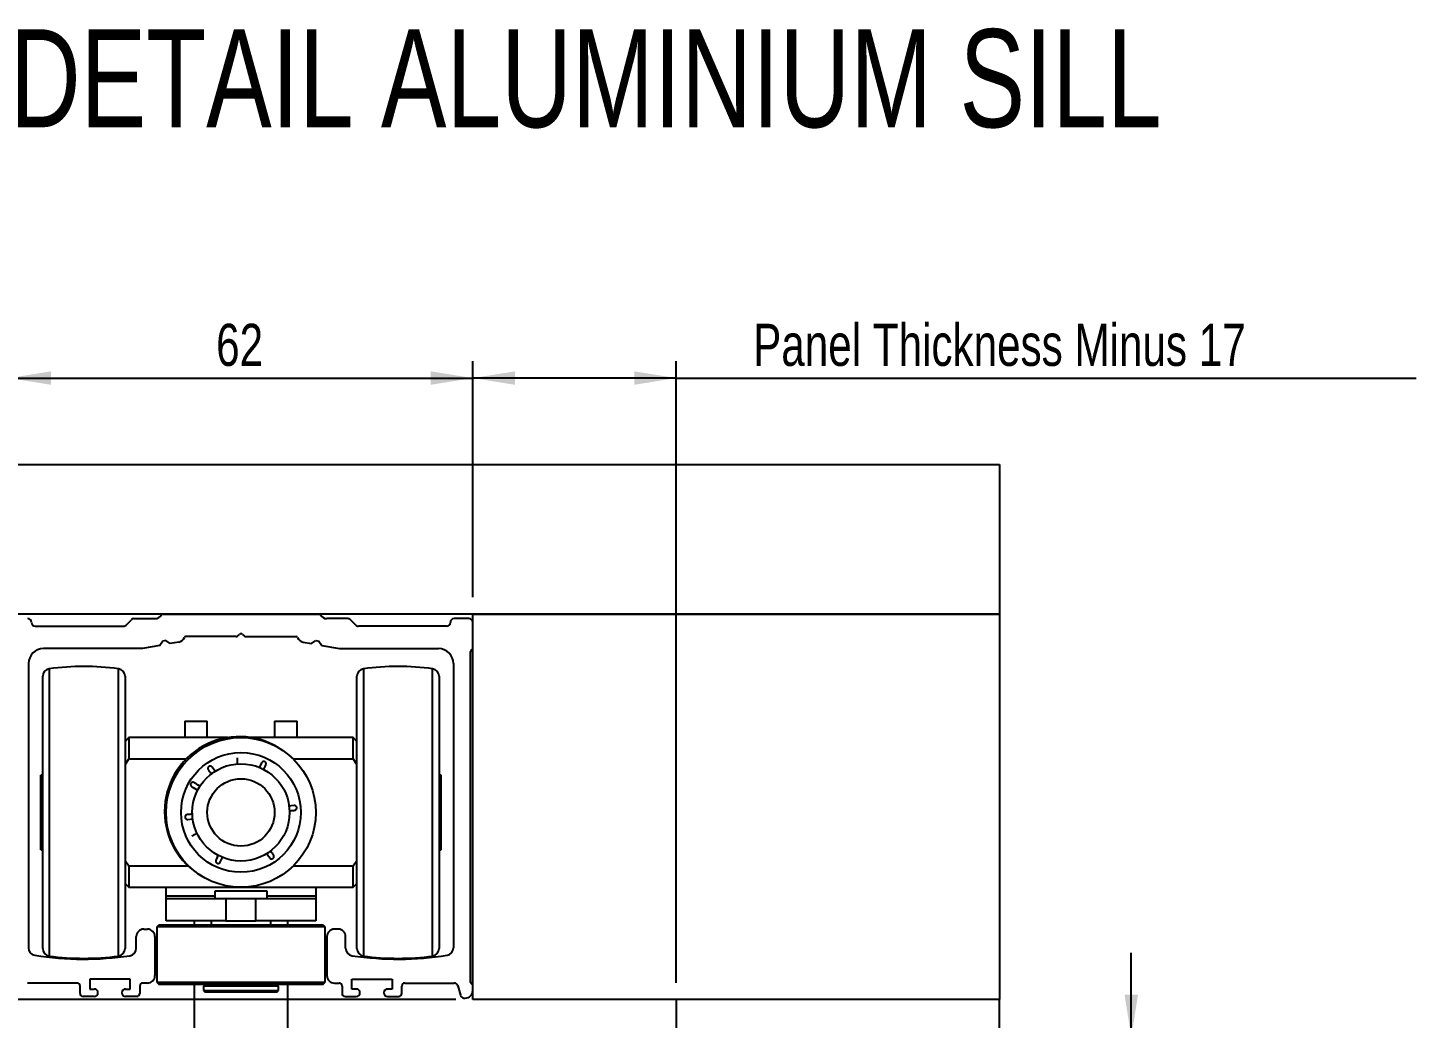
# Model space of a CAD drawing. Header units: millimetres. Extents: x 3976 to 11712, y 853 to 20234.
# Drawn here: x 6559 to 10684, y 17292 to 20234 of the extents above; entities that cross this region are included whole.
import ezdxf

# ---------------------------------------------------------------- set-up
doc = ezdxf.new("R2010")
doc.units = ezdxf.units.MM
doc.layers.add('FORMAT', color=7, linetype='Continuous')
doc.styles.add('SLDTEXTSTYLE0', font='TXT', dxfattribs={"width": 0.75})
doc.dimstyles.new('SLDDIMSTYLE0', dxfattribs={"dimtxt": 125, "dimasz": 125, "dimexe": 0, "dimexo": 0.0625, "dimgap": 31.25, "dimtad": 1, "dimdec": 0, "dimlfac": 0.045, "dimrnd": 1e-09, "dimzin": 12, "dimdsep": 46, "dimtxsty": 'SLDTEXTSTYLE0', "dimsah": 1, "dimcen": 0.09, "dimadec": 0, "dimazin": 3, "dimtfac": 1, "dimtmove": 0, "dimatfit": 0, "dimfxl": 1, "dimfrac": 2, "dimtolj": 1, "dimtzin": 12, "dimarcsym": 0})
doc.dimstyles.new('SLDDIMSTYLE1', dxfattribs={"dimtxt": 125, "dimasz": 125, "dimexe": 0, "dimexo": 0.0625, "dimgap": 31.25, "dimtad": 1, "dimdec": 0, "dimlfac": 0.045, "dimrnd": 1e-09, "dimzin": 12, "dimdsep": 46, "dimtxsty": 'SLDTEXTSTYLE0', "dimsah": 1, "dimcen": 0.09, "dimadec": 0, "dimazin": 3, "dimtfac": 1, "dimtofl": 0, "dimtmove": 0, "dimatfit": 3, "dimfxl": 1, "dimfrac": 2, "dimtolj": 1, "dimtzin": 12, "dimarcsym": 0})

# ---------------------------------------------------------------- blocks, each defined once
blk = doc.blocks.new('_D_14')
at = {"layer": 'FORMAT', "color": 7, "ltscale": 50}
for p, q in [((5695, 17347.8), (5695, 17597.8)), ((7831.5, 17347.8), (5645, 17347.8)), ((5695, 17347.8), (5695, 17236.7)), ((7347, 17236.7), (5645, 17236.7)), ((5695, 17236.7), (5695, 15218.8))]:
    blk.add_line(p, q, dxfattribs=at)
for points in [[(5695, 17347.8), (5715, 17472.8), (5675, 17472.8)], [(5695, 17236.7), (5675, 17111.7), (5715, 17111.7)]]:
    blk.add_solid(points, dxfattribs=at)
at = {"layer": 'FORMAT', "color": 7, "ltscale": 50, "char_height": 125, "attachment_point": 1, "rotation": 90, "style": 'SLDTEXTSTYLE0'}
for s, insert in [('mm Head Clearance', (5533.9, 15358)), ('5', (5533.9, 15218.8))]:
    blk.add_mtext(s, dxfattribs=dict(at, insert=insert))
blk = doc.blocks.new('_D_15')
at = {"layer": 'FORMAT', "color": 1, "ltscale": 50}
for p, q in [((7881.5, 18542.2), (7881.5, 19243.3)), ((8485.9, 17397.8), (8485.9, 19243.3)), ((8485.9, 19193.3), (7881.5, 19193.3)), ((8485.9, 19193.3), (10684.4, 19193.3))]:
    blk.add_line(p, q, dxfattribs=at)
for points in [[(7881.5, 19193.3), (8006.5, 19173.3), (8006.5, 19213.3)], [(8485.9, 19193.3), (8360.9, 19213.3), (8360.9, 19173.3)]]:
    blk.add_solid(points, dxfattribs=at)
at = {"layer": 'FORMAT', "color": 1, "ltscale": 50, "insert": (8714.4, 19354.5), "char_height": 125, "attachment_point": 1, "style": 'SLDTEXTSTYLE0'}
blk.add_mtext('Panel Thickness Minus 17', dxfattribs=at)
blk = doc.blocks.new('_D_16')
at = {"layer": 'FORMAT', "color": 7, "ltscale": 50}
for p, q in [((6503.7, 18542.2), (6503.7, 19243.3)), ((7881.5, 18542.2), (7881.5, 19243.3)), ((6503.7, 19193.3), (7881.5, 19193.3))]:
    blk.add_line(p, q, dxfattribs=at)
for points in [[(6503.7, 19193.3), (6628.7, 19173.3), (6628.7, 19213.3)], [(7881.5, 19193.3), (7756.5, 19213.3), (7756.5, 19173.3)]]:
    blk.add_solid(points, dxfattribs=at)
at = {"layer": 'FORMAT', "color": 7, "ltscale": 50, "insert": (7118.9, 19354.5), "char_height": 125, "attachment_point": 1, "style": 'SLDTEXTSTYLE0'}
blk.add_mtext('62', dxfattribs=at)
blk = doc.blocks.new('_D_18')
at = {"layer": 'FORMAT', "color": 7, "ltscale": 50}
for p, q in [((9837.8, 17236.7), (9837.8, 17486.7)), ((8424.8, 17236.7), (9887.8, 17236.7)), ((9837.8, 16903.4), (9837.8, 17236.7)), ((8064.8, 16903.4), (9887.8, 16903.4)), ((9837.8, 16903.4), (9837.8, 16653.4))]:
    blk.add_line(p, q, dxfattribs=at)
for points in [[(9837.8, 17236.7), (9857.8, 17361.7), (9817.8, 17361.7)], [(9837.8, 16903.4), (9817.8, 16778.4), (9857.8, 16778.4)]]:
    blk.add_solid(points, dxfattribs=at)
at = {"layer": 'FORMAT', "color": 7, "ltscale": 50, "insert": (9676.7, 16957.6), "char_height": 125, "attachment_point": 1, "rotation": 90, "style": 'SLDTEXTSTYLE0'}
blk.add_mtext('15', dxfattribs=at)

msp = doc.modelspace()

# ---------------------------------------------------------------- linework, layer by layer
at = {"color": 7, "linetype": 'Continuous', "lineweight": 25, "ltscale": 50}
for p, q in [((6059.23, 18936.69), (9445.9, 18936.69)), ((9445.9, 18936.69), (9445.9, 18492.25)), ((9445.9, 18492.25), (6059.23, 18492.25)), ((6960.12, 18492.25), (7425.01, 18492.25)), ((7881.45, 17347.8), (7881.45, 18492.25)), ((7881.45, 18492.25), (9445.9, 18492.25)), ((9445.9, 18492.25), (9445.9, 17347.8)), ((6581.45, 18456.69), (6843.52, 18456.69)), ((6851.37, 18459.95), (6867.09, 18475.66)), ((6874.94, 18478.92), (6937.03, 18478.92)), ((7510.18, 18478.92), (7448.1, 18478.92)), ((7533.75, 18459.95), (7518.04, 18475.66)), ((7803.68, 18456.69), (7541.61, 18456.69)), ((7870.34, 18478.92), (7825.9, 18478.92)), ((7881.45, 18391.8), (7881.45, 18467.8)), ((6951.84, 18399.19), (6899.9, 18390.03)), ((6960.85, 18412.06), (6951.84, 18399.19)), ((6969.61, 18413.6), (6960.85, 18412.06)), ((6982.48, 18404.59), (6969.61, 18413.6)), ((7007.85, 18409.06), (6982.48, 18404.59)), ((7178.6, 18425.58), (7028.79, 18425.58)), ((7183.31, 18427.53), (7187.85, 18432.07)), ((7197.28, 18432.07), (7201.82, 18427.53)), ((7206.53, 18425.58), (7356.34, 18425.58)), ((7377.28, 18409.06), (7402.65, 18404.59)), ((7402.65, 18404.59), (7415.52, 18413.6)), ((7415.52, 18413.6), (7424.27, 18412.06)), ((7424.27, 18412.06), (7433.29, 18399.19)), ((7433.29, 18399.19), (7485.23, 18390.03)), ((6899.9, 18390.03), (6605.9, 18390.03)), ((7485.23, 18390.03), (7779.23, 18390.03)), ((7874.79, 17398.47), (7874.79, 18381.36)), ((7876.05, 18384.47), (7880.19, 18388.7)), ((6561.45, 18345.58), (6561.45, 17501.2)), ((6622.96, 18329.85), (6622.96, 17476.87)), ((6828.84, 17837.72), (6828.84, 18329.85)), ((7556.29, 18329.85), (7556.29, 17871.36)), ((7762.17, 17476.87), (7762.17, 18329.85)), ((7823.68, 18345.58), (7823.68, 17501.2)), ((6603.68, 18285.54), (6602.84, 18285.54)), ((6603.68, 17841.11), (6603.68, 18307.82)), ((6848.12, 18307.82), (6848.12, 17498.9)), ((7537.01, 17498.9), (7537.01, 18307.82)), ((7781.45, 18307.82), (7781.45, 17873.01)), ((7782.29, 18289.64), (7781.45, 18289.64)), ((6603.68, 18242.87), (6602.84, 18242.87)), ((6602.84, 18229.1), (6603.68, 18229.1)), ((7782.29, 18232.66), (7781.45, 18232.66)), ((7781.45, 18212.54), (7782.29, 18212.54)), ((7781.45, 18195), (7782.29, 18195)), ((6602.84, 18185.19), (6603.68, 18185.19)), ((6603.68, 18177.38), (6602.84, 18177.38)), ((7025.9, 18174.47), (7025.9, 18125.58)), ((7025.9, 18174.47), (7072.42, 18174.47)), ((7072.42, 18174.47), (7092.56, 18174.47)), ((7092.56, 18125.58), (7092.56, 18174.47)), ((7292.56, 18174.47), (7292.56, 18125.58)), ((7292.56, 18174.47), (7332.18, 18174.47)), ((7332.18, 18174.47), (7359.23, 18174.47)), ((7359.23, 18125.58), (7359.23, 18174.47)), ((7781.45, 18182.17), (7782.29, 18182.17)), ((7781.45, 18155.7), (7782.29, 18155.7)), ((6602.84, 18119.32), (6603.68, 18119.32)), ((6859.23, 18125.58), (6848.12, 18114.47)), ((7152.99, 18125.58), (6859.23, 18125.58)), ((6859.23, 18125.58), (6859.23, 18062.06)), ((7525.9, 18125.58), (7222.88, 18125.58)), ((7537.01, 18114.47), (7525.9, 18125.58)), ((7525.9, 18062.06), (7525.9, 18125.58)), ((7781.45, 18116), (7782.29, 18116)), ((6603.68, 18080.95), (6602.84, 18080.95)), ((6859.23, 18062.06), (6848.12, 18046.08)), ((6859.23, 18062.06), (7029.61, 18062.06)), ((7117.54, 18023.41), (7107.23, 18038.22)), ((7253.91, 18050.69), (7246.99, 18035.95)), ((7348.12, 18062.06), (7525.9, 18062.06)), ((7537.01, 18046.08), (7525.9, 18062.06)), ((6603.68, 18014.47), (6598.12, 18014.47)), ((6598.12, 17903.36), (6598.12, 18014.47)), ((6602.84, 18024.87), (6603.68, 18024.87)), ((6603.68, 17985.62), (6602.84, 17985.62)), ((7787.01, 18014.47), (7781.45, 18014.47)), ((7787.01, 17792.25), (7787.01, 18014.47)), ((6598.12, 17792.25), (6598.12, 17903.36)), ((7350.83, 17923.9), (7332.84, 17922.37)), ((7034.3, 17882.82), (7049.87, 17884.15)), ((7556.29, 17871.36), (7556.29, 17476.87)), ((7781.45, 17873.01), (7781.45, 17498.9)), ((6603.68, 17498.9), (6603.68, 17841.11)), ((6828.84, 17476.87), (6828.84, 17837.72)), ((6598.12, 17792.25), (6603.68, 17792.25)), ((7781.45, 17792.25), (7787.01, 17792.25)), ((6603.68, 17766.6), (6602.84, 17766.6)), ((6848.12, 17760.63), (6859.23, 17744.66)), ((6859.23, 17744.66), (6859.23, 17681.14)), ((6859.23, 17744.66), (7035.25, 17744.66)), ((7131.22, 17756.03), (7138.63, 17771.82)), ((7348.12, 17744.66), (7525.9, 17744.66)), ((7525.9, 17744.66), (7537.01, 17760.63)), ((7525.9, 17681.14), (7525.9, 17744.66)), ((7781.45, 17740.41), (7782.29, 17740.41)), ((7782.29, 17710.39), (7781.45, 17710.39)), ((6603.68, 17676.3), (6602.84, 17676.3)), ((6603.68, 17662.02), (6602.84, 17662.02)), ((6848.12, 17692.25), (6859.23, 17681.14)), ((6859.23, 17681.14), (7525.9, 17681.14)), ((6970.34, 17655.1), (6970.34, 17681.14)), ((7114.79, 17670.03), (7114.79, 17647.8)), ((7270.34, 17670.03), (7114.79, 17670.03)), ((7270.34, 17647.8), (7270.34, 17670.03)), ((7414.79, 17681.14), (7414.79, 17655.1)), ((7525.9, 17681.14), (7537.01, 17692.25)), ((7782.29, 17675.06), (7781.45, 17675.06)), ((6603.68, 17633.78), (6602.84, 17633.78)), ((6602.84, 17631.03), (6603.68, 17631.03)), ((6603.68, 17620.11), (6602.84, 17620.11)), ((6970.34, 17655.1), (6970.34, 17654.31)), ((7114.79, 17655.1), (6970.34, 17655.1)), ((6970.34, 17647.8), (6970.34, 17654.31)), ((7114.79, 17654.31), (6970.34, 17654.31)), ((6970.34, 17581.14), (6970.34, 17647.8)), ((6970.34, 17647.8), (7148.12, 17647.8)), ((7148.12, 17647.8), (7148.12, 17581.14)), ((7148.12, 17647.8), (7237.01, 17647.8)), ((7237.01, 17581.14), (7237.01, 17647.8)), ((7237.01, 17647.8), (7414.79, 17647.8)), ((7414.79, 17655.1), (7270.34, 17655.1)), ((7414.79, 17654.31), (7270.34, 17654.31)), ((7414.79, 17654.31), (7414.79, 17655.1)), ((7414.79, 17654.31), (7414.79, 17647.8)), ((7414.79, 17647.8), (7414.79, 17581.14)), ((7781.45, 17654.12), (7782.29, 17654.12)), ((7781.45, 17617.06), (7782.29, 17617.06)), ((7148.12, 17581.14), (6970.34, 17581.14)), ((7053.68, 17581.14), (7053.68, 17570.03)), ((7103.68, 17581.14), (7103.68, 17570.03)), ((7148.12, 17581.14), (7237.01, 17581.14)), ((7414.79, 17581.14), (7237.01, 17581.14)), ((7281.45, 17570.03), (7281.45, 17581.14)), ((7331.45, 17570.03), (7331.45, 17581.14)), ((7782.29, 17586.31), (7781.45, 17586.31)), ((7782.29, 17574.06), (7781.45, 17574.06)), ((6881.45, 17499.84), (6881.45, 17534.47)), ((6903.68, 17556.69), (6914.79, 17556.69)), ((6937.01, 17534.47), (6937.01, 17418.92)), ((6949.23, 17570.03), (6942.56, 17563.36)), ((6942.56, 17563.36), (6942.56, 17398.92)), ((6948.25, 17563.36), (6942.56, 17563.36)), ((7442.56, 17563.36), (6948.25, 17563.36)), ((6949.23, 17570.03), (6954.77, 17570.03)), ((6954.77, 17570.03), (7435.9, 17570.03)), ((7442.56, 17563.36), (7435.9, 17570.03)), ((7442.56, 17398.92), (7442.56, 17563.36)), ((7448.12, 17534.47), (7448.12, 17418.92)), ((7481.45, 17556.69), (7470.34, 17556.69)), ((7503.68, 17499.84), (7503.68, 17534.47)), ((7782.29, 17569.07), (7781.45, 17569.07)), ((6602.84, 17520.34), (6603.68, 17520.34)), ((7781.45, 17529.02), (7782.29, 17529.02)), ((7781.45, 17517.63), (7782.29, 17517.63)), ((7781.45, 17512.08), (7782.29, 17512.08)), ((6753.68, 17468.24), (6753.68, 17468.22)), ((7631.45, 17468.22), (7631.45, 17468.24)), ((6705.72, 17396.69), (6558.87, 17396.69)), ((6714.61, 17365.66), (6714.61, 17387.8)), ((6863.23, 17407.8), (6743.45, 17407.8)), ((6743.45, 17407.8), (6743.45, 17378.97)), ((6743.45, 17378.97), (6756.76, 17378.97)), ((6849.93, 17378.97), (6863.23, 17378.97)), ((6863.23, 17378.97), (6863.23, 17407.8)), ((6892.07, 17387.8), (6892.07, 17365.66)), ((6914.79, 17396.69), (6900.96, 17396.69)), ((6942.56, 17398.92), (6949.23, 17392.25)), ((6942.56, 17398.92), (6948.25, 17398.92)), ((6948.25, 17398.92), (7442.56, 17398.92)), ((6954.77, 17392.25), (6949.23, 17392.25)), ((7435.9, 17392.25), (6954.77, 17392.25)), ((7053.68, 17392.25), (7053.68, 16903.36)), ((7085.9, 17392.25), (7081.45, 17387.8)), ((7081.45, 17387.8), (7081.45, 17374.47)), ((7303.68, 17387.8), (7081.45, 17387.8)), ((7081.45, 17374.47), (7085.9, 17370.03)), ((7081.45, 17374.47), (7303.68, 17374.47)), ((7299.23, 17370.03), (7085.9, 17370.03)), ((7303.68, 17387.8), (7299.23, 17392.25)), ((7299.23, 17370.03), (7303.68, 17374.47)), ((7303.68, 17374.47), (7303.68, 17387.8)), ((7331.45, 16903.36), (7331.45, 17392.25)), ((7435.9, 17392.25), (7442.56, 17398.92)), ((7470.34, 17396.69), (7484.17, 17396.69)), ((7493.06, 17387.8), (7493.06, 17365.66)), ((7521.89, 17407.8), (7641.68, 17407.8)), ((7521.89, 17378.97), (7521.89, 17407.8)), ((7535.2, 17378.97), (7521.89, 17378.97)), ((7641.68, 17378.97), (7628.37, 17378.97)), ((7641.68, 17407.8), (7641.68, 17378.97)), ((7670.52, 17365.66), (7670.52, 17387.8)), ((7679.41, 17396.69), (7826.26, 17396.69)), ((7836.99, 17388.46), (7844.49, 17360.48)), ((7880.1, 17391.44), (7876.14, 17395.28)), ((7881.45, 17374.47), (7881.45, 17388.25)), ((6756.76, 17356.78), (6723.48, 17356.78)), ((6883.2, 17356.78), (6849.93, 17356.78)), ((7501.93, 17356.78), (7535.2, 17356.78)), ((7628.37, 17356.78), (7661.64, 17356.78)), ((7855.22, 17352.25), (7859.23, 17352.25)), ((9445.9, 17347.8), (7881.45, 17347.8)), ((8485.9, 17347.8), (8485.9, 17036.69)), ((9445.9, 17347.8), (8485.9, 17347.8)), ((9445.9, 16792.25), (9445.9, 17347.8))]:
    msp.add_line(p, q, dxfattribs=at)
at = {"color": 7, "linetype": 'Continuous', "lineweight": 25, "ltscale": 2500}
for radius in [222.22, 177.78, 144.44, 100]:
    msp.add_circle((7192.56, 17903.36), radius, dxfattribs=at)
for centre, radius, start, end in [((6937.03, 18501.14), 22.22, 270, 330), ((6960.12, 18487.8), 4.44, 90, 150), ((7425.01, 18487.8), 4.44, 30, 90), ((7448.1, 18501.14), 22.22, 210, 270), ((6559.23, 18467.8), 11.11, 360, 90), ((6581.45, 18467.8), 11.11, 180, 270), ((6843.52, 18467.8), 11.11, 270, 315), ((6874.94, 18467.8), 11.11, 90, 135), ((7510.18, 18467.8), 11.11, 45, 90), ((7541.61, 18467.8), 11.11, 225, 270), ((7803.68, 18467.8), 11.11, 270, 360), ((7825.9, 18467.8), 11.11, 90, 180), ((7870.34, 18467.8), 11.11, 0, 90), ((7003.99, 18430.95), 22.22, 280, 338.41987), ((7028.79, 18421.14), 4.44, 90, 158.41987), ((7178.6, 18432.25), 6.67, 270, 315), ((7192.56, 18427.36), 6.67, 45, 135), ((7206.53, 18432.25), 6.67, 225, 270), ((7356.34, 18421.14), 4.44, 21.58013, 90), ((7381.14, 18430.95), 22.22, 201.58013, 260), ((6605.9, 18345.58), 44.44, 90, 180), ((7779.23, 18345.58), 44.44, 0, 90), ((7879.23, 18381.36), 4.44, 135.66225, 180), ((7877.01, 18391.8), 4.44, 315.66225, 0), ((6625.9, 18307.82), 22.22, 97.60558, 180), ((6725.9, 17558.92), 777.78, 82.39442, 97.60558), ((6825.9, 18307.82), 22.22, 0, 82.39442), ((7559.23, 18307.82), 22.22, 97.60558, 180), ((7659.23, 17558.92), 777.78, 82.39442, 97.60558), ((7759.23, 18307.82), 22.22, 0, 82.39442), ((7187.94, 17906.12), 222.22, 58.43681, 180), ((7187.94, 17906.12), 222.22, 180, 239.82631), ((6903.68, 17534.47), 22.22, 90, 180), ((6914.79, 17534.47), 22.22, 360, 90), ((7470.34, 17534.47), 22.22, 90, 180), ((7481.45, 17534.47), 22.22, 360, 90), ((6583.68, 17501.2), 22.22, 180, 261.01954), ((6625.9, 17498.9), 22.22, 180, 262.39442), ((6825.9, 17498.9), 22.22, 277.60558, 360), ((6859.23, 17499.84), 22.22, 278.41497, 0), ((7525.9, 17499.84), 22.22, 180, 261.58503), ((7559.23, 17498.9), 22.22, 180, 262.39442), ((7759.23, 17498.9), 22.22, 277.60558, 360), ((7801.45, 17501.2), 22.22, 278.98046, 0), ((6725.9, 18401.14), 933.33, 261.01954, 278.41497), ((6725.9, 18247.8), 777.78, 262.39442, 277.60558), ((7659.23, 18401.14), 933.33, 261.58503, 278.98046), ((7659.23, 18247.8), 777.78, 262.39442, 277.60558), ((6914.79, 17418.92), 22.22, 270, 0), ((7470.34, 17418.92), 22.22, 180, 270), ((6705.72, 17387.8), 8.89, 0, 90), ((6756.76, 17367.88), 11.09, 270, 90), ((6849.93, 17367.88), 11.09, 90, 270), ((6900.96, 17387.8), 8.89, 90, 180), ((7484.17, 17387.8), 8.89, 0, 90), ((7535.2, 17367.88), 11.09, 270, 90), ((7628.37, 17367.88), 11.09, 90, 270), ((7679.41, 17387.8), 8.89, 90, 180), ((7826.26, 17385.58), 11.11, 15, 90), ((7859.23, 17374.47), 22.22, 270, 0), ((7879.23, 17398.47), 4.44, 180, 225.9163), ((7877.01, 17388.25), 4.44, 0, 45.9163), ((6723.48, 17365.66), 8.87, 180, 270), ((6883.2, 17365.66), 8.87, 270, 0), ((7501.93, 17365.66), 8.87, 180, 270), ((7661.64, 17365.66), 8.87, 270, 0), ((7855.22, 17363.36), 11.11, 195, 270)]:
    msp.add_arc(centre, radius, start, end, dxfattribs=at)
at = {"color": 7, "linetype": 'Continuous', "lineweight": 25, "ltscale": 50}
for points, knots in [([(7107.23, 18038.22), (7106.63, 18038.9), (7105.34, 18040.36), (7102.79, 18041.28), (7100.36, 18041.25), (7098.48, 18040.68), (7096.91, 18039.69), (7095.61, 18038.31), (7094.63, 18036.46), (7094.21, 18033.98), (7094.66, 18031.76), (7095.41, 18030.53), (7095.65, 18030.15)], [0, 0, 0, 0, 0.1357289, 0.2920019, 0.380133, 0.4515682, 0.5234043, 0.586752, 0.669757, 0.7836848, 0.932502, 1, 1, 1, 1]), ([(7095.65, 18030.15), (7096.86, 18028.41), (7099.84, 18024.13), (7103.48, 18018.9), (7105.64, 18015.8)], [0, 0, 0, 0, 0.40557838, 1, 1, 1, 1]), ([(7180.88, 18065.56), (7180.88, 18063.43), (7180.88, 18057.3), (7180.88, 18049.84), (7180.88, 18044.96)], [0, 0, 0, 0, 0.3470548, 1, 1, 1, 1]), ([(7266.68, 18044.69), (7266.97, 18045.55), (7267.6, 18047.39), (7267.12, 18050.06), (7265.88, 18052.15), (7264.45, 18053.5), (7262.81, 18054.36), (7260.96, 18054.8), (7258.86, 18054.72), (7256.51, 18053.85), (7254.81, 18052.35), (7254.12, 18051.08), (7253.91, 18050.69)], [0, 0, 0, 0, 0.1355091, 0.2917792, 0.3799694, 0.4514326, 0.5232976, 0.586651, 0.6696228, 0.783498, 0.9322801, 1, 1, 1, 1]), ([(7259.65, 18029.71), (7261.24, 18033.09), (7263.79, 18038.53), (7265.89, 18043), (7266.68, 18044.69)], [0, 0, 0, 0, 0.6220987, 1, 1, 1, 1]), ([(7053.39, 17991.95), (7052.56, 17992.31), (7050.78, 17993.09), (7048.08, 17992.84), (7045.89, 17991.78), (7044.43, 17990.47), (7043.43, 17988.91), (7042.84, 17987.11), (7042.74, 17985.01), (7043.41, 17982.59), (7044.76, 17980.77), (7045.96, 17979.98), (7046.34, 17979.73)], [0, 0, 0, 0, 0.1356949, 0.2919675, 0.3801077, 0.4515473, 0.5233878, 0.5867364, 0.6697362, 0.7836559, 0.9324677, 1, 1, 1, 1]), ([(7073.65, 17980.25), (7068.33, 17983.33), (7061.03, 17987.54), (7055.02, 17991.01), (7053.39, 17991.95)], [0, 0, 0, 0, 0.7288745, 1, 1, 1, 1]), ([(7046.34, 17979.73), (7052.2, 17976.35), (7058.19, 17972.89), (7065.5, 17968.67), (7065.65, 17968.58)], [0, 0, 0, 0, 0.979741, 1, 1, 1, 1]), ([(7337.39, 17908.59), (7340.46, 17908.85), (7345.79, 17909.31), (7350.17, 17909.68), (7352.02, 17909.84)], [0, 0, 0, 0, 0.5764434, 1, 1, 1, 1]), ([(7352.02, 17909.84), (7352.91, 17910.01), (7354.82, 17910.4), (7356.89, 17912.14), (7358.08, 17914.27), (7358.53, 17916.18), (7358.46, 17918.03), (7357.91, 17919.84), (7356.8, 17921.63), (7354.86, 17923.22), (7352.72, 17923.95), (7351.28, 17923.91), (7350.83, 17923.9)], [0, 0, 0, 0, 0.1356949, 0.2919675, 0.3801077, 0.4515473, 0.5233878, 0.5867364, 0.6697362, 0.7836559, 0.9324677, 1, 1, 1, 1]), ([(7033.11, 17896.88), (7032.22, 17896.7), (7030.31, 17896.32), (7028.24, 17894.58), (7027.05, 17892.45), (7026.6, 17890.54), (7026.67, 17888.69), (7027.22, 17886.87), (7028.33, 17885.09), (7030.27, 17883.49), (7032.41, 17882.77), (7033.85, 17882.81), (7034.3, 17882.82)], [0, 0, 0, 0, 0.1356949, 0.2919675, 0.3801077, 0.4515473, 0.5233878, 0.5867364, 0.6697362, 0.7836559, 0.9324677, 1, 1, 1, 1]), ([(7050.18, 17898.33), (7046.25, 17898), (7040.06, 17897.47), (7034.97, 17897.04), (7033.11, 17896.88)], [0, 0, 0, 0, 0.6342343, 1, 1, 1, 1]), ([(7061.43, 17841.23), (7057.93, 17839.21), (7052.45, 17836.05), (7047.96, 17833.45), (7046.34, 17832.52)], [0, 0, 0, 0, 0.64016286, 1, 1, 1, 1]), ([(7267.7, 17783.15), (7268.47, 17782.04), (7272.23, 17776.64), (7275.39, 17772.11), (7277.9, 17768.5)], [0, 0, 0, 0, 0.2059628, 1, 1, 1, 1]), ([(7289.48, 17776.57), (7289.35, 17776.76), (7287.02, 17780.11), (7284.39, 17783.88), (7281.91, 17787.43)], [0, 0, 0, 0, 0.0580886, 1, 1, 1, 1]), ([(7118.44, 17762.03), (7118.15, 17761.17), (7117.53, 17759.32), (7118.01, 17756.66), (7119.25, 17754.57), (7120.68, 17753.22), (7122.32, 17752.35), (7124.16, 17751.92), (7126.27, 17752), (7128.62, 17752.87), (7130.32, 17754.37), (7131, 17755.63), (7131.22, 17756.03)], [0, 0, 0, 0, 0.1355091, 0.2917792, 0.3799694, 0.4514326, 0.5232976, 0.586651, 0.6696228, 0.783498, 0.9322801, 1, 1, 1, 1]), ([(7123.65, 17773.12), (7122.7, 17771.1), (7120.79, 17767.03), (7119.23, 17763.7), (7118.44, 17762.03)], [0, 0, 0, 0, 0.497578, 1, 1, 1, 1]), ([(7277.9, 17768.5), (7278.5, 17767.82), (7279.79, 17766.36), (7282.34, 17765.44), (7284.77, 17765.47), (7286.65, 17766.04), (7288.22, 17767.02), (7289.51, 17768.41), (7290.5, 17770.26), (7290.91, 17772.74), (7290.47, 17774.96), (7289.72, 17776.19), (7289.48, 17776.57)], [0, 0, 0, 0, 0.1357289, 0.2920019, 0.380133, 0.4515682, 0.5234043, 0.586752, 0.669757, 0.7836848, 0.932502, 1, 1, 1, 1])]:
    msp.add_open_spline(points, degree=3, knots=knots, dxfattribs=at)

# ---------------------------------------------------------------- texts
at = {"layer": 'FORMAT', "color": 7, "ltscale": 50, "insert": (3975.49, 20229.24), "char_height": 291.0417, "attachment_point": 1, "style": 'SLDTEXTSTYLE0'}
msp.add_mtext('ARCHITECTURAL DETAIL ALUMINIUM SILL', dxfattribs=at)

# ---------------------------------------------------------------- dimensions: what is measured, and where the dimension line sits
at = {"layer": 'FORMAT', "color": 7, "ltscale": 50}
dim = msp.add_linear_dim(base=(7881.45, 19193.32), p1=(6503.68, 18492.25), p2=(7881.45, 18492.25), dimstyle='SLDDIMSTYLE1', dxfattribs=at)
dim.commit()
dim.dimension.update_dxf_attribs({"geometry": '_D_16', "text_midpoint": (7211.3, 19193.32), "dimtype": 160})
at = {"layer": 'FORMAT', "color": 1, "ltscale": 50}
dim = msp.add_linear_dim(base=(7881.45, 19193.32), p1=(8485.9, 17347.8), p2=(7881.45, 18492.25), text='Panel Thickness Minus 17', dimstyle='SLDDIMSTYLE1', dxfattribs=at)
dim.commit()
dim.dimension.update_dxf_attribs({"geometry": '_D_15', "text_midpoint": (9699.39, 19193.32), "dimtype": 160})
at = {"layer": 'FORMAT', "color": 7, "ltscale": 50}
dim = msp.add_linear_dim(base=(5695.02, 17236.69), p1=(7881.45, 17347.8), p2=(7397.01, 17236.69), angle=90, text='<> mm Head Clearance', dimstyle='SLDDIMSTYLE0', dxfattribs=at)
dim.commit()
dim.dimension.update_dxf_attribs({"geometry": '_D_14', "text_midpoint": (5695.02, 16152.03), "dimtype": 160})
dim = msp.add_linear_dim(base=(9837.79, 17236.69), p1=(8014.79, 16903.36), p2=(8374.79, 17236.69), angle=90, dimstyle='SLDDIMSTYLE0', dxfattribs=at)
dim.commit()
dim.dimension.update_dxf_attribs({"geometry": '_D_18', "text_midpoint": (9837.79, 17049.98), "dimtype": 160})

doc.saveas('drawing.dxf')
